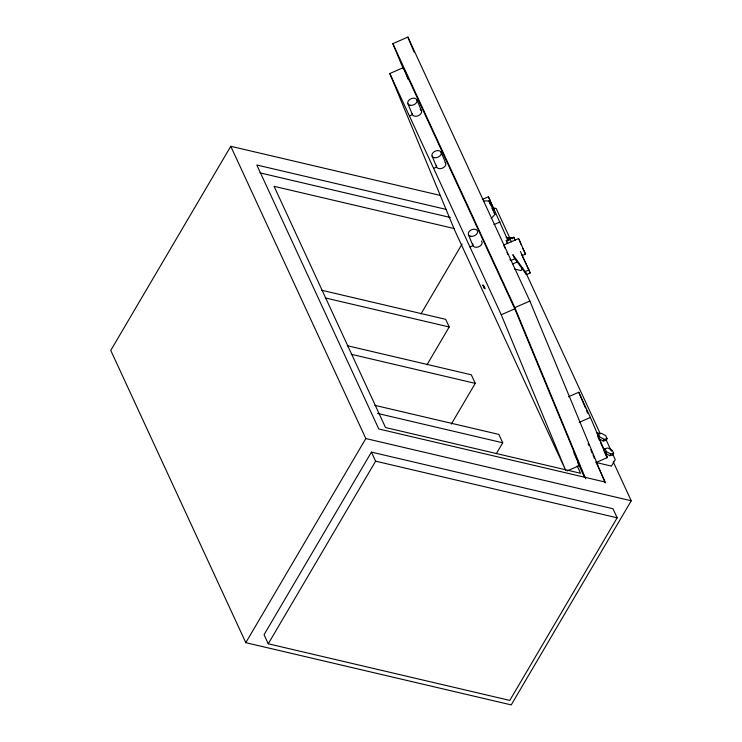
<?xml version="1.0" encoding="UTF-8"?>
<svg xmlns="http://www.w3.org/2000/svg" width="742" height="742" viewBox="0 0 742 742"><rect width="100%" height="100%" fill="white"/><g stroke="black" fill="none" stroke-linecap="round" stroke-linejoin="round"><path stroke-width="1.11" d="M439.96 195.332L230.771 146.295L110.762 350.419L245.806 642.674L511.229 704.9L631.238 500.776L613.263 461.876M420.946 313.987L462.071 244.035M245.806 642.674L365.815 438.55L230.771 146.295M371.427 452.11L264.069 634.716L268.261 643.787L509.8 700.411L617.168 517.805L612.975 508.734L371.427 452.11L375.619 461.172L617.168 517.805M427.012 364.739L449.207 326.972L445.673 319.32L321.648 290.243M268.261 643.787L375.619 461.172M507.148 240.102L508.122 238.432L511.034 237.774L512.759 238.711M522.758 267.816L521.125 270.598L514.568 269.058M451.312 424.109L475.27 383.364L471.3 374.784L347.284 345.716M496.296 453.714L502.724 442.788L498.856 434.413L374.831 405.336M598.46 433.949L597.486 435.61L598.877 438.633L603.19 440.989L606.103 440.331L607.077 438.661L605.685 435.637L601.372 433.282L598.46 433.949L599.861 436.964L604.164 439.329L607.077 438.661M603.19 440.989L604.164 439.329M604.081 450.311L605.064 448.65L607.976 447.983L612.28 450.338L613.68 453.362L612.707 455.031L609.794 455.699L605.481 453.334L606.464 451.674L605.064 448.65M607.318 457.285L607.067 457.703L604.164 451.405M609.794 455.699L610.768 454.03L613.68 453.362M491.13 218.593L494.914 214.466L491.807 206.99L489.043 200.961L483.367 200.878M482.3 199.459L488.431 196.751L508.075 240.807M493.931 224.64L500.071 221.932M512.768 263.939L517.081 262.037L516.089 259.681M568.548 396.775L578.769 392.258L590.409 417.44L607.42 457.545L596.169 462.507L611.464 466.106L615.266 459.632L612.354 453.334M579.159 422.411L590.409 417.44M403.036 68.255L392.852 43.648L407.887 37.1L529.862 301.076L605.138 482.894M389.8 73.523L501.258 314.747L565.664 470.307L454.642 230.15L389.8 73.523L403.323 67.624L514.79 308.848L579.641 465.475L567.148 470.92M409.408 115.965L412.413 114.658L407.896 103.732M433.625 168.369L436.63 167.061L432.113 156.135M469.946 246.975L472.951 245.667L468.434 234.75M507.537 243.497L506.294 240.501L513.807 237.217L515.226 240.287M503.419 245.157L518.667 238.507L525.494 254.126L522.442 255.452M511.257 260.331L515.319 258.559M525.188 271.609L528.944 269.977L530.187 272.982L526.43 274.614L514.076 257.659L512.833 254.654L525.188 271.609L526.43 274.614M392.852 43.648L514.827 307.624L529.862 301.076M501.258 314.747L514.79 308.848M492.818 207.723L496.194 208.521L510.283 239.007M446.053 209.374L256.806 165.002L378.782 428.978L605.203 482.059L595.974 462.08M259.885 172.849L450.264 217.48M506.118 237.245L511.238 238.442M454.466 228.61L274.067 186.316L385.525 427.54L580.578 473.275L577.193 465.93M325.191 297.904L449.207 326.972M351.244 354.286L475.27 383.364M596.457 432.753L600.556 433.718M377.576 413.442L502.724 442.788M365.815 438.55L631.238 500.776M606.464 451.674L610.768 454.03M488.978 200.906L490.583 204.903M494.914 214.466L494.144 212.973M525.494 254.126L522.952 248.718M503.632 245.055L505.358 248.616M520.43 251.547L528.944 269.977M521.672 254.552L530.187 272.982M606.047 439.681L611.389 451.229M525.345 271.591L600.148 433.495M510.051 238.859L511.451 241.883M508.122 238.432L509.058 240.454M598.21 437.604L599.666 440.757M600.528 442.594L607.42 457.545M506.294 240.501L507.695 243.534M573.826 452.889L579.641 465.475M577.471 462.099L584.279 476.828M483.784 285.689L485.222 288.833M483.283 285.791L484.526 288.675L482.857 284.882L483.088 285.522M492.085 208.381L492.846 210.116M507.064 252.465L507.945 254.506M521.181 244.674L519.122 239.749M578.769 392.258L585.447 407.989M586.338 410.085L587.673 413.229M488.431 196.751L494.218 210.376M588.109 443.512L589.009 445.627M590.799 449.847L592.144 453.01M593.034 455.124L594.379 458.287M513.807 237.217L515.05 240.222M407.887 37.1L414.082 52.07M514.827 307.624L585.679 478.748M441.128 152.212L445.654 163.129M416.911 99.799L421.437 110.725M403.323 67.624L408.174 79.338M510.014 259.431L510.348 260.312M445.135 162.415A4.925 3.33 -22.5 0 1 441.935 168.351A4.925 3.33 -22.5 0 1 436.537 165.29M420.13 109.473A4.925 3.33 -22.5 0 1 418.896 115.427A4.925 3.33 -22.5 0 1 412.209 113.804M481.456 241.02A4.925 3.33 -22.5 0 1 478.256 246.956A4.925 3.33 -22.5 0 1 472.858 243.895M470.743 236.308A4.925 3.33 -22.5 0 0 477.653 231.662A4.925 3.33 -22.5 0 0 470.428 230.372A4.925 3.33 -22.5 0 0 470.743 236.308M434.413 157.703A4.925 3.33 -22.5 0 0 441.332 153.056A4.925 3.33 -22.5 0 0 434.098 151.758A4.925 3.33 -22.5 0 0 434.413 157.703M410.205 105.299A4.925 3.33 -22.5 0 0 417.125 100.652A4.925 3.33 -22.5 0 0 409.89 99.354A4.925 3.33 -22.5 0 0 410.205 105.299"/></g></svg>
